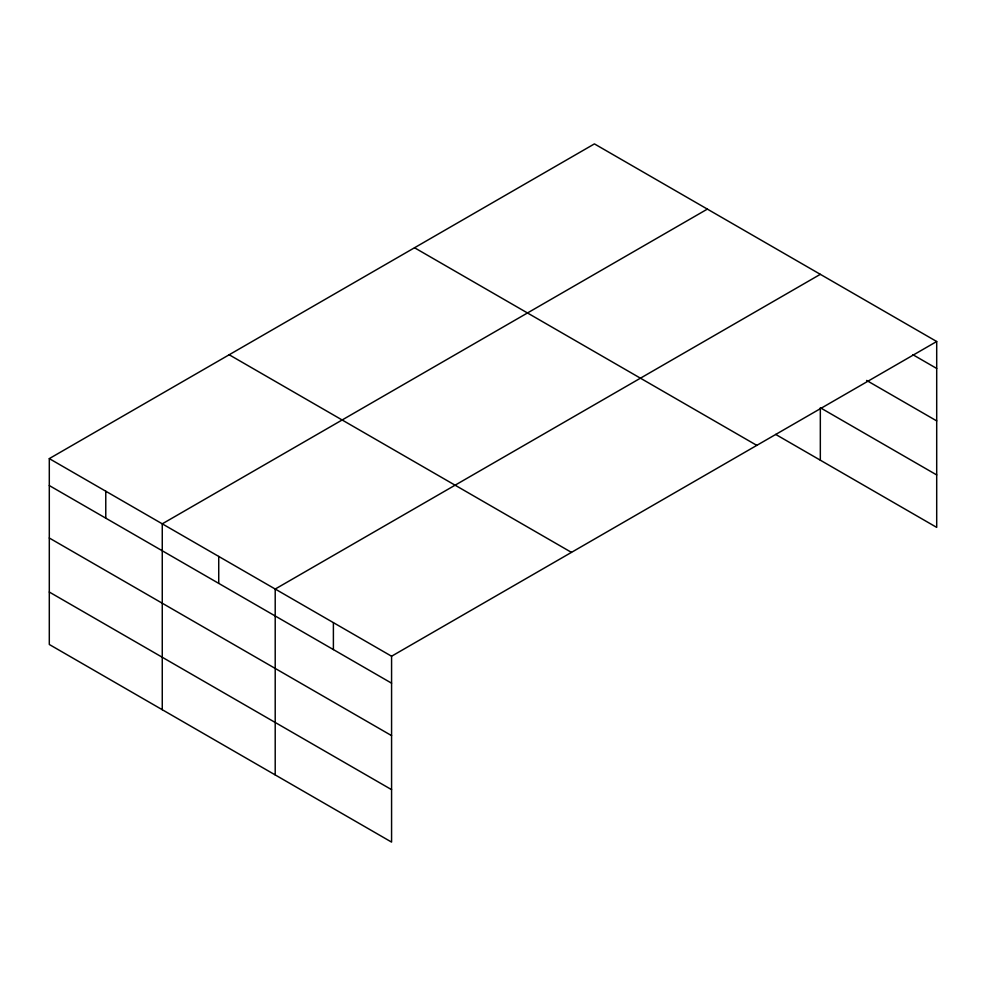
<?xml version="1.0" encoding="UTF-8"?>
<svg xmlns="http://www.w3.org/2000/svg" width="986" height="986" viewBox="0 0 986 986"><rect width="100%" height="100%" fill="white"/><g stroke="black" fill="none" stroke-linecap="round" stroke-linejoin="round"><path stroke-width="1.48" d="M936.7 341.513L594.422 143.894L49.3 458.613L49.3 644.487L391.578 842.106L391.578 656.232L936.7 341.513L936.7 527.387L775.674 434.407M707.369 209.106L162.259 523.837L162.259 709.698M820.327 274.33L275.205 589.049L275.205 774.91M912.9 354.714L936.7 368.456M866.608 380.436L936.7 420.899M936.7 474.932L820.327 407.748L820.327 460.191M414.527 247.757L756.817 445.376M229.183 354.763L571.473 552.382M49.3 458.613L391.578 656.232M49.3 485.556L391.578 683.175M49.3 538.011L391.578 735.618M49.3 592.044L391.578 789.65M333.391 622.634L333.391 649.577M218.732 556.437L218.732 583.379M105.773 491.225L105.773 518.168"/></g></svg>
